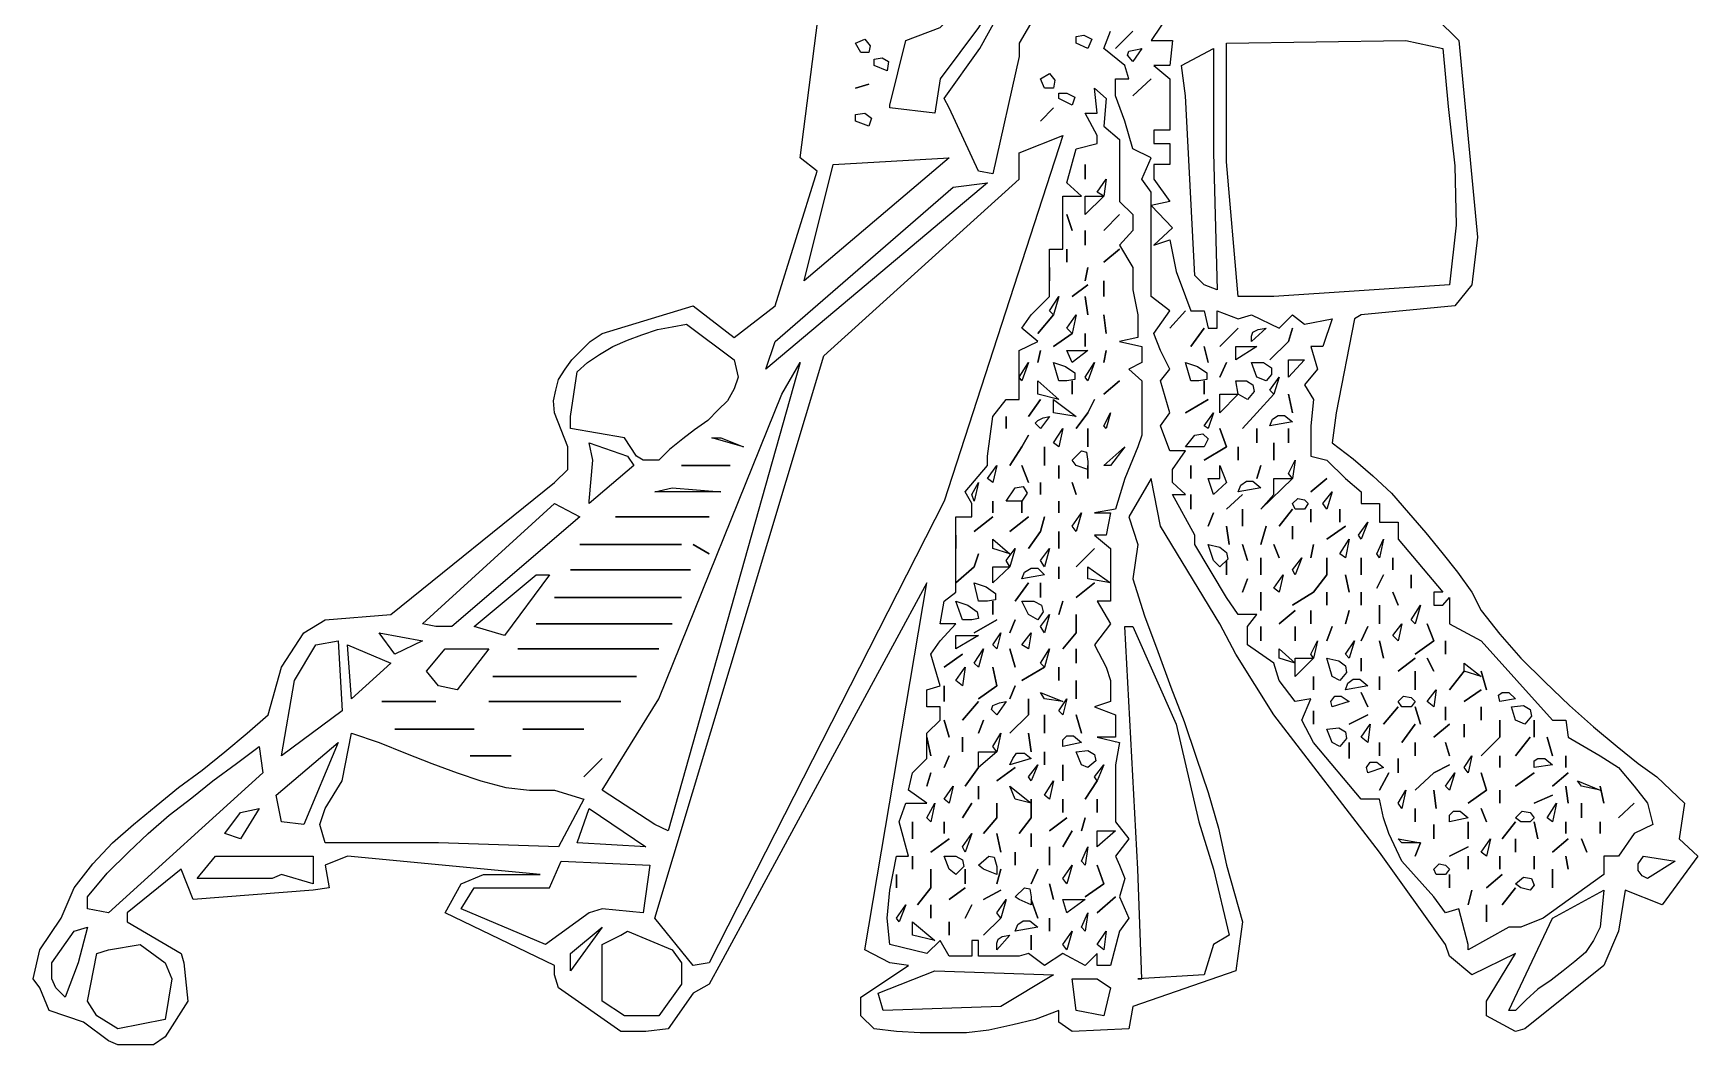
# Model space of a CAD drawing. Extents: x 264.8 to 266.31, y 18.6 to 20.29.
# Drawn here: x 264.801 to 266.314, y 18.595 to 19.515 of the extents above; entities that cross this region are included whole.
import ezdxf

# ---------------------------------------------------------------- set-up
doc = ezdxf.new("R2010")
doc.units = 0
doc.header["$LTSCALE"] = 25
doc.header["$MEASUREMENT"] = 0
doc.layers.get('0').update_dxf_attribs({"linetype": 'CONTINUOUS'})

msp = doc.modelspace()

# ---------------------------------------------------------------- linework, layer by layer
at = {"color": 0, "linetype": 'BYBLOCK'}
for points in [[(265.6598, 19.3896), (265.6334, 19.4472), (265.6286, 19.4556), (265.661, 19.5012), (265.6862, 19.5468), (265.7042, 19.5924), (265.721, 19.6392), (265.7366, 19.6848), (265.7534, 19.7316), (265.7761, 19.7784), (265.8049, 19.8252), (265.8446, 19.8083), (265.8313, 19.77), (265.8158, 19.7316), (265.7989, 19.6932), (265.7798, 19.656), (265.7606, 19.6188), (265.739, 19.5804), (265.7186, 19.5432), (265.6969, 19.506), (265.6969, 19.494), (265.673, 19.3872), (265.6598, 19.3896)], [(265.5794, 19.4472), (265.5794, 19.4496), (265.5938, 19.5084), (265.625, 19.5204), (265.6394, 19.5348), (265.6538, 19.5516), (265.6658, 19.5684), (265.6778, 19.5864), (265.6885, 19.6044), (265.6969, 19.6224), (265.7029, 19.6404), (265.7078, 19.6572), (265.7066, 19.6344), (265.7018, 19.6116), (265.6958, 19.59), (265.6862, 19.5672), (265.6742, 19.5444), (265.6598, 19.5204), (265.643, 19.4976), (265.625, 19.4736), (265.6202, 19.4424), (265.5794, 19.4472)], [(264.869, 18.5989), (264.8463, 18.6157), (264.8151, 18.6265), (264.8067, 18.6469), (264.8007, 18.6553), (264.8067, 18.6817), (264.8259, 18.7105), (264.8379, 18.7381), (264.8547, 18.7597), (264.8727, 18.7789), (264.8919, 18.7957), (264.9123, 18.8125), (264.9327, 18.8293), (264.9543, 18.8449), (264.9747, 18.8617), (264.995, 18.8785), (265.0143, 18.8953), (265.0263, 18.9385), (265.0467, 18.9697), (265.0659, 18.9817), (265.1258, 18.9865), (265.2746, 19.1065), (265.2866, 19.1185), (265.2866, 19.1389), (265.2746, 19.17), (265.2735, 19.1809), (265.2758, 19.1904), (265.2782, 19.2001), (265.2842, 19.2097), (265.2902, 19.2181), (265.2986, 19.2265), (265.307, 19.2348), (265.3178, 19.2421), (265.4006, 19.2672), (265.4378, 19.2385), (265.475, 19.2672), (265.5134, 19.3896), (265.4978, 19.4016), (265.5254, 19.6176)], [(265.8338, 19.5336), (265.8169, 19.5084), (265.8362, 19.5084), (265.8338, 19.4856), (265.8193, 19.4856), (265.8338, 19.4736), (265.8338, 19.4556), (265.8338, 19.4472), (265.8338, 19.4268), (265.8193, 19.4268), (265.8193, 19.4148), (265.8338, 19.4148), (265.8338, 19.3956), (265.8193, 19.3956), (265.8193, 19.3825), (265.8338, 19.3621), (265.8169, 19.3585), (265.8362, 19.3381), (265.8193, 19.3224), (265.8338, 19.3272), (265.8397, 19.2984), (265.8482, 19.2756), (265.853, 19.2625), (265.865, 19.2625), (265.8686, 19.2469), (265.877, 19.2469), (265.877, 19.2625), (265.8961, 19.2552), (265.9081, 19.2589), (265.9333, 19.2469), (265.9453, 19.2589), (265.9562, 19.2505), (265.9814, 19.2552), (265.973, 19.2301), (265.9621, 19.2301), (265.9681, 19.2097), (265.9562, 19.1953), (265.9646, 19.182), (265.9621, 19.1581), (265.9621, 19.1305), (265.9766, 19.1269), (265.9934, 19.1101), (266.0078, 19.0981), (266.0078, 19.0873), (266.0245, 19.0873), (266.0245, 19.0705), (266.0413, 19.0705), (266.0413, 19.0549), (266.0821, 19.0069), (266.0737, 19.0069), (266.0737, 18.9949), (266.0821, 18.9949), (266.0881, 19.0021), (266.0881, 18.9781), (266.1169, 18.9625), (266.1817, 18.8905), (266.1937, 18.8905), (266.1961, 18.8749), (266.2249, 18.8581), (266.2417, 18.8473), (266.2561, 18.8305), (266.2681, 18.8149), (266.2729, 18.7957), (266.2561, 18.7873), (266.2417, 18.7669), (266.2285, 18.7669), (266.2285, 18.7501), (266.1733, 18.7105), (266.1529, 18.7021), (266.1421, 18.7021), (266.1049, 18.6817)], [(266.0761, 19.5288), (266.0965, 19.5084), (266.1134, 19.3297), (266.1085, 19.2864), (266.093, 19.2672), (266.0078, 19.2589), (266.0017, 19.2552), (265.985, 19.17), (265.9814, 19.1425), (266.0005, 19.1281), (266.0185, 19.1125), (266.0353, 19.0969), (266.0509, 19.0789), (266.0666, 19.0609), (266.081, 19.0429), (266.0953, 19.0249), (266.1085, 19.0069), (266.1169, 18.9901), (266.1338, 18.9685), (266.1529, 18.9469), (266.1746, 18.9253), (266.1973, 18.9037), (266.2189, 18.8845), (266.2405, 18.8665), (266.2597, 18.8509), (266.2765, 18.8389), (266.3017, 18.8149), (266.2969, 18.7825), (266.3137, 18.7669), (266.2813, 18.7225), (266.2477, 18.7357), (266.2417, 18.6985), (266.2285, 18.6673), (266.1565, 18.6097), (266.1481, 18.6073), (266.1217, 18.6217), (266.1217, 18.6349), (266.1481, 18.6781), (266.1085, 18.6589), (266.0881, 18.6757), (266.0845, 18.6865), (266.0245, 18.7705), (265.9285, 18.8953), (265.8938, 18.9505), (265.8794, 18.9781), (265.8253, 19.0669), (265.8169, 19.1101), (265.7965, 19.0753), (265.8049, 19.0501), (265.8002, 19.0189), (265.8109, 18.9853), (265.8229, 18.9529), (265.8349, 18.9205), (265.847, 18.8893), (265.8577, 18.8569), (265.8686, 18.8245), (265.8781, 18.7921), (265.8854, 18.7585), (265.8998, 18.7069), (265.8961, 18.6781), (265.8938, 18.6625), (265.8002, 18.6301), (265.7965, 18.6097), (265.745, 18.6073), (265.733, 18.6157), (265.733, 18.6265), (265.7114, 18.6181), (265.691, 18.6133), (265.6694, 18.6085), (265.649, 18.6061), (265.6274, 18.6061), (265.607, 18.6061), (265.5854, 18.6073), (265.565, 18.6097), (265.553, 18.6217), (265.553, 18.6385), (265.5962, 18.6673), (265.5794, 18.6697), (265.5566, 18.6817), (265.613, 19.0153), (265.4258, 18.6697), (265.415, 18.6505), (265.4006, 18.6421), (265.3778, 18.6097), (265.3574, 18.6073), (265.3347, 18.6073), (265.2782, 18.6469), (265.2746, 18.6589), (265.2746, 18.6673), (265.175, 18.7153), (265.1895, 18.7417), (265.2099, 18.7501), (265.2615, 18.7501), (265.0863, 18.7669), (265.0659, 18.7585), (265.0695, 18.7381), (265.0551, 18.7357), (264.9459, 18.7273), (264.9351, 18.7549), (264.8859, 18.7153), (264.8859, 18.7069), (264.9351, 18.6781), (264.9375, 18.6697), (264.9411, 18.6349), (264.9207, 18.6025), (264.9098, 18.5953), (264.8775, 18.5953), (264.869, 18.5989)], [(265.5482, 19.506), (265.5566, 19.5096), (265.5614, 19.5036), (265.5602, 19.4976), (265.553, 19.4976), (265.5482, 19.506)], [(265.7486, 19.506), (265.7486, 19.512), (265.7557, 19.5132), (265.763, 19.5096), (265.7594, 19.5012), (265.7486, 19.506)], [(266.1049, 18.6817), (266.1049, 18.6865), (266.0965, 18.7189), (266.0845, 18.7153), (266.0737, 18.7297), (266.0449, 18.7621), (266.0329, 18.7873), (266.0281, 18.8017), (266.0245, 18.8185), (266.0078, 18.8185), (265.9646, 18.8701), (265.9537, 18.8905), (265.9621, 18.9097), (265.9477, 18.9073), (265.9333, 18.9265), (265.9285, 18.9421), (265.9045, 18.9589), (265.9045, 18.9757), (265.9129, 18.9865), (265.8961, 18.9865), (265.8854, 19.0021), (265.8566, 19.0501), (265.8566, 19.0585), (265.8362, 19.0957), (265.8482, 19.0957), (265.8362, 19.1065), (265.8362, 19.1185), (265.8482, 19.1352), (265.8338, 19.1352), (265.8253, 19.1581), (265.8338, 19.17), (265.8253, 19.1989), (265.8338, 19.2097), (265.8253, 19.2265), (265.8193, 19.2421), (265.8338, 19.2625), (265.8169, 19.2756), (265.8169, 19.2864), (265.8169, 19.3153), (265.8169, 19.3381), (265.8169, 19.3501), (265.8169, 19.3705), (265.8085, 19.3825), (265.8169, 19.4016), (265.8002, 19.41), (265.793, 19.4352), (265.7845, 19.4581), (265.7845, 19.4736), (265.7965, 19.4736), (265.793, 19.4856), (265.7738, 19.5012), (265.7798, 19.5168)], [(265.7845, 19.5012), (265.8002, 19.5168), (265.7845, 19.5012)], [(265.8338, 19.5084), (265.8338, 19.5084), (265.8338, 19.5084), (265.8338, 19.5084), (265.8338, 19.5084)], [(265.9285, 19.2756), (265.8961, 19.2756), (265.8854, 19.398), (265.8854, 19.506), (266.0485, 19.5084), (266.0821, 19.5012), (266.087, 19.4484), (266.093, 19.3944), (266.0941, 19.3405), (266.0881, 19.2864), (265.9285, 19.2756)], [(265.565, 19.4856), (265.565, 19.4916), (265.5722, 19.4928), (265.5782, 19.4892), (265.577, 19.4808), (265.565, 19.4856)], [(265.8002, 19.4892), (265.7954, 19.4952), (265.7965, 19.4988), (265.8025, 19.5), (265.8085, 19.5012), (265.8002, 19.4892)], [(265.865, 19.2864), (265.8566, 19.2949), (265.8482, 19.4581), (265.8446, 19.4856), (265.8734, 19.5012), (265.8734, 19.4064), (265.877, 19.2816), (265.865, 19.2864)], [(265.7162, 19.4736), (265.7246, 19.4784), (265.7293, 19.4724), (265.7282, 19.4652), (265.7198, 19.4652), (265.7162, 19.4736)], [(265.8002, 19.4581), (265.8169, 19.4736), (265.8002, 19.4581)], [(265.5482, 19.4652), (265.5602, 19.4688), (265.5482, 19.4652)], [(265.7798, 18.6673), (265.7678, 18.6673), (265.7678, 18.6781), (265.757, 18.6673), (265.7366, 18.6781), (265.7198, 18.6673), (265.7054, 18.6781), (265.6969, 18.6757), (265.6598, 18.6757), (265.6598, 18.6901), (265.6538, 18.6901), (265.6538, 18.6757), (265.6334, 18.6757), (265.625, 18.6901), (265.613, 18.6781), (265.5794, 18.6865), (265.577, 18.7105), (265.5794, 18.7357), (265.5854, 18.7669), (265.5962, 18.7669), (265.5878, 18.7981), (265.5938, 18.8149), (265.613, 18.8149), (265.5962, 18.8269), (265.5998, 18.8425), (265.613, 18.8557), (265.613, 18.8785), (265.625, 18.8905), (265.625, 18.9025), (265.613, 18.9025), (265.613, 18.9181), (265.625, 18.9217), (265.6166, 18.9505), (265.625, 18.9625), (265.6394, 18.9781), (265.625, 18.9781), (265.6286, 18.9985), (265.6394, 19.0069), (265.6394, 19.0297), (265.6394, 19.0381), (265.6394, 19.0753), (265.6538, 19.0753), (265.6538, 19.0873), (265.6478, 19.0981), (265.6681, 19.1221), (265.6681, 19.1305), (265.673, 19.1665), (265.685, 19.182), (265.6969, 19.182), (265.6969, 19.1953), (265.6969, 19.2265), (265.7138, 19.2348), (265.6994, 19.2469), (265.7078, 19.2589), (265.7246, 19.2756), (265.7246, 19.2816), (265.7246, 19.3188), (265.7366, 19.3188), (265.7366, 19.3297), (265.7366, 19.3669), (265.7534, 19.3669), (265.7402, 19.3789), (265.7486, 19.41), (265.7678, 19.4148), (265.7678, 19.422), (265.757, 19.4424), (265.7678, 19.4424), (265.7654, 19.4652), (265.7761, 19.4556), (265.7738, 19.4304), (265.7881, 19.4184), (265.7881, 19.41), (265.7881, 19.3825), (265.7881, 19.3621), (265.8002, 19.3501), (265.8002, 19.3357), (265.7881, 19.3224), (265.8002, 19.302), (265.8002, 19.2816), (265.8049, 19.2589), (265.8049, 19.2385), (265.7881, 19.2348), (265.8085, 19.2301), (265.8085, 19.2157), (265.7965, 19.2097), (265.8085, 19.1989), (265.8085, 19.182), (265.8085, 19.1496), (265.8049, 19.1389), (265.793, 19.1101), (265.7845, 19.0824), (265.7654, 19.0789), (265.7798, 19.0789), (265.7761, 19.0585), (265.7654, 19.0585), (265.7798, 19.0465), (265.7798, 19.0357), (265.7798, 18.9985), (265.7678, 18.9985), (265.7798, 18.9781), (265.7654, 18.9589), (265.7761, 18.9385), (265.7798, 18.9265), (265.7798, 18.9073), (265.7654, 18.9025), (265.7845, 18.8953), (265.7845, 18.8749), (265.7678, 18.8749), (265.7881, 18.8701), (265.7845, 18.8497), (265.7845, 18.8221), (265.7845, 18.7981), (265.7965, 18.7825), (265.7845, 18.7669), (265.7881, 18.7585), (265.793, 18.7465), (265.7881, 18.7297), (265.7965, 18.7105), (265.7881, 18.6985), (265.7798, 18.6673)], [(265.733, 19.4556), (265.733, 19.4604), (265.7402, 19.4604), (265.7474, 19.4568), (265.745, 19.4496), (265.733, 19.4556)], [(265.7162, 19.4352), (265.7282, 19.4472), (265.7162, 19.4352)], [(265.5482, 19.4352), (265.5482, 19.4412), (265.5566, 19.4424), (265.5626, 19.4377), (265.5602, 19.4304), (265.5482, 19.4352)], [(265.4006, 18.6673), (265.3658, 18.7105), (265.5194, 19.2217), (265.6969, 19.3825), (265.6969, 19.4064), (265.7366, 19.422), (265.6286, 19.0897), (265.415, 18.6697), (265.4006, 18.6673)], [(265.5014, 19.29), (265.5278, 19.3956), (265.6334, 19.4016), (265.5014, 19.29)], [(265.757, 19.3825), (265.757, 19.3956), (265.757, 19.3825)], [(265.7738, 19.3669), (265.7678, 19.3705), (265.7761, 19.3825), (265.7738, 19.3669)], [(265.4666, 19.2097), (265.475, 19.2348), (265.637, 19.3752), (265.6681, 19.3789), (265.4666, 19.2097)], [(265.757, 19.3501), (265.757, 19.3669), (265.7738, 19.3669), (265.757, 19.3501)], [(265.745, 19.3357), (265.7402, 19.3501), (265.745, 19.3357)], [(265.7738, 19.3357), (265.7881, 19.3501), (265.7738, 19.3357)], [(265.757, 19.3224), (265.757, 19.3357), (265.757, 19.3224)], [(265.7402, 19.3068), (265.7402, 19.3188), (265.7402, 19.3068)], [(265.7738, 19.3068), (265.7881, 19.3188), (265.7738, 19.3068)], [(265.7246, 19.29), (265.7246, 19.302), (265.7246, 19.29)], [(265.757, 19.29), (265.7594, 19.302), (265.757, 19.29)], [(265.745, 19.2756), (265.7594, 19.2864), (265.745, 19.2756)], [(265.7738, 19.2756), (265.7738, 19.29), (265.7738, 19.2756)], [(265.7282, 19.2589), (265.7246, 19.2625), (265.733, 19.2756), (265.7282, 19.2589)], [(265.7594, 19.2589), (265.757, 19.2756), (265.7594, 19.2589)], [(265.8338, 19.2469), (265.8482, 19.2625), (265.8338, 19.2469)], [(265.355, 19.1269), (265.349, 19.1305), (265.3382, 19.1472), (265.289, 19.1556), (265.289, 19.1665), (265.295, 19.2073), (265.3046, 19.2157), (265.3154, 19.2228), (265.3274, 19.2301), (265.3407, 19.2361), (265.3538, 19.2408), (265.3682, 19.2456), (265.3815, 19.2481), (265.3946, 19.2505), (265.4378, 19.2181), (265.4414, 19.2024), (265.4378, 19.1917), (265.4318, 19.1809), (265.4234, 19.1725), (265.4139, 19.1629), (265.4018, 19.1545), (265.391, 19.1461), (265.379, 19.1365), (265.3694, 19.1269), (265.355, 19.1269)], [(265.7138, 19.2421), (265.7282, 19.2589), (265.7138, 19.2421)], [(265.745, 19.2421), (265.7402, 19.2469), (265.7486, 19.2589), (265.745, 19.2421)], [(265.7761, 19.2421), (265.7738, 19.2589), (265.7761, 19.2421)], [(265.853, 19.2301), (265.865, 19.2469), (265.853, 19.2301)], [(265.8794, 19.2301), (265.8961, 19.2469), (265.8794, 19.2301)], [(265.9081, 19.2348), (265.9081, 19.2397), (265.9094, 19.2432), (265.9142, 19.2456), (265.9213, 19.2469), (265.9081, 19.2348)], [(265.9417, 19.2348), (265.9453, 19.2469), (265.9417, 19.2348)], [(265.7282, 19.2301), (265.745, 19.2421), (265.7282, 19.2301)], [(265.757, 19.2301), (265.757, 19.2421), (265.757, 19.2301)], [(265.9249, 19.2181), (265.9417, 19.2348), (265.9249, 19.2181)], [(265.7138, 19.2157), (265.7162, 19.2265), (265.7138, 19.2157)], [(265.745, 19.2157), (265.7402, 19.2265), (265.7594, 19.2265), (265.745, 19.2157)], [(265.7738, 19.2157), (265.7761, 19.2265), (265.7738, 19.2157)], [(265.8686, 19.2157), (265.865, 19.2301), (265.8686, 19.2157)], [(265.8938, 19.2181), (265.8938, 19.2301), (265.9129, 19.2301), (265.8938, 19.2181)], [(265.9417, 19.2024), (265.9417, 19.2181), (265.9562, 19.2181), (265.9417, 19.2024)], [(265.3658, 18.7957), (265.3178, 18.8269), (265.3694, 18.9097), (265.481, 19.1869), (265.4978, 19.2157), (265.3778, 18.7897), (265.3658, 18.7957)], [(265.6994, 19.1989), (265.6969, 19.2024), (265.7054, 19.2157), (265.6994, 19.1989)], [(265.733, 19.1989), (265.7282, 19.2157), (265.739, 19.2121), (265.7474, 19.2061), (265.7474, 19.2001), (265.7402, 19.1989), (265.733, 19.1989)], [(265.7594, 19.1989), (265.757, 19.2024), (265.7654, 19.2157), (265.7594, 19.1989)], [(265.853, 19.1989), (265.8482, 19.2157), (265.859, 19.2121), (265.8674, 19.2061), (265.8674, 19.2001), (265.8601, 19.1989), (265.853, 19.1989)], [(265.8794, 19.2024), (265.8854, 19.2157), (265.8794, 19.2024)], [(265.9129, 19.2024), (265.9081, 19.2157), (265.9189, 19.2157), (265.9262, 19.2108), (265.9262, 19.2048), (265.9213, 19.1989), (265.9129, 19.2024)], [(265.9285, 19.1869), (265.9249, 19.1904), (265.9333, 19.2024), (265.9285, 19.1869)], [(265.7138, 19.1869), (265.7138, 19.1989), (265.733, 19.182), (265.7138, 19.1869)], [(265.745, 19.1869), (265.745, 19.1989), (265.745, 19.1869)], [(265.7738, 19.1869), (265.7881, 19.1989), (265.7738, 19.1869)], [(265.865, 19.1869), (265.865, 19.1989), (265.865, 19.1869)], [(265.8794, 19.17), (265.8794, 19.1869), (265.8961, 19.1869), (265.8794, 19.17)], [(265.8961, 19.1869), (265.8938, 19.1989), (265.9034, 19.1989), (265.9094, 19.1953), (265.9105, 19.1893), (265.9045, 19.182), (265.8961, 19.1869)], [(265.9129, 19.17), (265.9285, 19.1869), (265.9129, 19.17)], [(265.9453, 19.17), (265.9417, 19.1869), (265.9453, 19.17)], [(265.7054, 19.1665), (265.7162, 19.182), (265.7054, 19.1665)], [(265.7282, 19.17), (265.7282, 19.182), (265.7486, 19.1665), (265.7282, 19.17)], [(265.7594, 19.17), (265.7654, 19.182), (265.7594, 19.17)], [(265.8482, 19.17), (265.8686, 19.182), (265.8482, 19.17)], [(265.685, 19.1556), (265.685, 19.1665), (265.685, 19.1556)], [(265.7162, 19.1556), (265.7114, 19.1605), (265.7138, 19.1629), (265.7186, 19.1653), (265.7246, 19.1665), (265.7162, 19.1556)], [(265.733, 19.1389), (265.7282, 19.1425), (265.7366, 19.1556), (265.733, 19.1389)], [(265.7486, 19.1556), (265.7594, 19.17), (265.7486, 19.1556)], [(265.7594, 19.1389), (265.7594, 19.1556), (265.7594, 19.1389)], [(265.7761, 19.1556), (265.7738, 19.1581), (265.7798, 19.17), (265.7761, 19.1556)], [(265.8686, 19.1556), (265.865, 19.1581), (265.8734, 19.17), (265.8686, 19.1556)], [(265.8854, 19.1389), (265.8794, 19.1556), (265.8854, 19.1389)], [(265.8998, 19.1556), (265.9129, 19.17), (265.8998, 19.1556)], [(265.9129, 19.1425), (265.9129, 19.1556), (265.9129, 19.1425)], [(265.9249, 19.1581), (265.9273, 19.164), (265.9322, 19.1676), (265.9382, 19.1676), (265.9453, 19.1616), (265.9249, 19.1581)], [(265.9417, 19.1425), (265.9417, 19.1556), (265.9417, 19.1425)], [(265.3059, 19.0873), (265.3059, 19.0897), (265.3094, 19.1269), (265.3059, 19.1425), (265.3407, 19.1305), (265.3467, 19.1221), (265.3059, 19.0873)], [(265.4174, 19.1472), (265.4258, 19.1472), (265.4462, 19.1389), (265.4174, 19.1472)], [(265.6994, 19.1389), (265.7054, 19.1496), (265.6994, 19.1389)], [(265.8566, 19.1389), (265.8482, 19.1389), (265.8566, 19.1496), (265.8637, 19.1509), (265.8686, 19.1461), (265.865, 19.1389), (265.8566, 19.1389)], [(265.9285, 19.1269), (265.9285, 19.1425), (265.9285, 19.1269)], [(265.6885, 19.1221), (265.6994, 19.1389), (265.6885, 19.1221)], [(265.7198, 19.1221), (265.7198, 19.1389), (265.7198, 19.1221)], [(265.7486, 19.1221), (265.745, 19.1269), (265.7534, 19.1352), (265.7581, 19.1341), (265.7594, 19.1257), (265.7594, 19.1185), (265.7486, 19.1221)], [(265.7798, 19.1221), (265.7738, 19.1221), (265.793, 19.1389), (265.7798, 19.1221)], [(265.865, 19.1269), (265.8854, 19.1389), (265.865, 19.1269)], [(265.8961, 19.1269), (265.8961, 19.1389), (265.8961, 19.1269)], [(265.9453, 19.1101), (265.9417, 19.1148), (265.9477, 19.1269), (265.9453, 19.1101)], [(265.3898, 19.1221), (265.4343, 19.1221), (265.3898, 19.1221)], [(265.673, 19.1065), (265.6681, 19.1101), (265.6765, 19.1221), (265.673, 19.1065)], [(265.7054, 19.1065), (265.6994, 19.1221), (265.7054, 19.1065)], [(265.733, 19.1101), (265.733, 19.1221), (265.733, 19.1101)], [(265.7594, 19.1101), (265.7594, 19.1221), (265.7594, 19.1101)], [(265.853, 19.1101), (265.853, 19.1221), (265.853, 19.1101)], [(265.8734, 19.0957), (265.8686, 19.1101), (265.8794, 19.1101), (265.8794, 19.1221), (265.8854, 19.1065), (265.8734, 19.0957)], [(265.9129, 19.1101), (265.9165, 19.1221), (265.9129, 19.1101)], [(265.9165, 19.0824), (265.9285, 19.0957), (265.9285, 19.1101), (265.9453, 19.1101), (265.9165, 19.0824)], [(265.9621, 19.0981), (265.9766, 19.1101), (265.9621, 19.0981)], [(265.3658, 19.0981), (265.3815, 19.1017), (265.4258, 19.0981), (265.3658, 19.0981)], [(265.6561, 19.0897), (265.6538, 19.0957), (265.6598, 19.1065), (265.6561, 19.0897)], [(265.6934, 19.0897), (265.685, 19.0897), (265.6934, 19.1017), (265.7006, 19.1028), (265.7042, 19.0969), (265.6994, 19.0897), (265.6934, 19.0897)], [(265.7162, 19.0957), (265.7162, 19.1065), (265.7162, 19.0957)], [(265.7486, 19.0957), (265.745, 19.1065), (265.7486, 19.0957)], [(265.853, 19.0824), (265.853, 19.0957), (265.853, 19.0824)], [(265.8854, 19.0824), (265.8998, 19.0957), (265.8854, 19.0824)], [(265.8961, 19.0981), (265.8985, 19.1041), (265.9034, 19.1077), (265.9094, 19.1077), (265.9165, 19.1017), (265.8961, 19.0981)], [(265.9766, 19.0824), (265.973, 19.0873), (265.9814, 19.0981), (265.9766, 19.0824)], [(265.1666, 18.9757), (265.1546, 18.9781), (265.2746, 19.0873), (265.2974, 19.0753), (265.181, 18.9757), (265.1666, 18.9757)], [(265.673, 19.0789), (265.673, 19.0897), (265.673, 19.0789)], [(265.6994, 19.0789), (265.6994, 19.0897), (265.6994, 19.0789)], [(265.733, 19.0789), (265.733, 19.0897), (265.733, 19.0789)], [(265.8998, 19.0669), (265.8998, 19.0824), (265.8998, 19.0669)], [(265.9333, 19.0669), (265.9453, 19.0824), (265.9333, 19.0669)], [(265.9477, 19.0824), (265.9453, 19.0873), (265.9502, 19.0921), (265.9562, 19.0909), (265.9597, 19.0873), (265.9562, 19.0824), (265.9477, 19.0824)], [(265.9621, 19.0705), (265.9621, 19.0824), (265.9621, 19.0705)], [(265.9885, 19.0705), (265.9885, 19.0824), (265.9885, 19.0705)], [(265.3298, 19.0753), (265.415, 19.0753), (265.3298, 19.0753)], [(265.6561, 19.062), (265.673, 19.0753), (265.6561, 19.062)], [(265.6885, 19.062), (265.7054, 19.0753), (265.6885, 19.062)], [(265.7162, 19.062), (265.7198, 19.0753), (265.7162, 19.062)], [(265.7486, 19.062), (265.745, 19.0669), (265.7534, 19.0789), (265.7486, 19.062)], [(265.8686, 19.0669), (265.8734, 19.0789), (265.8686, 19.0669)], [(265.8878, 19.0501), (265.8854, 19.0669), (265.8878, 19.0501)], [(265.9165, 19.0501), (265.9213, 19.0669), (265.9165, 19.0501)], [(265.9453, 19.0549), (265.9453, 19.0669), (265.9453, 19.0549)], [(265.9766, 19.0549), (265.9934, 19.0669), (265.9766, 19.0549)], [(266.0078, 19.0549), (266.0054, 19.0585), (266.0138, 19.0705), (266.0078, 19.0549)], [(265.2974, 19.0501), (265.3898, 19.0501), (265.2974, 19.0501)], [(265.4006, 19.0501), (265.415, 19.0416), (265.4006, 19.0501)], [(265.6394, 19.0465), (265.6394, 19.0585), (265.6394, 19.0465)], [(265.673, 19.0465), (265.673, 19.0549), (265.6885, 19.0416), (265.673, 19.0465)], [(265.7054, 19.0465), (265.7162, 19.062), (265.7054, 19.0465)], [(265.733, 19.0465), (265.733, 19.062), (265.733, 19.0465)], [(265.8734, 19.0357), (265.8686, 19.0501), (265.8794, 19.0476), (265.8854, 19.0429), (265.8865, 19.0369), (265.8794, 19.0297), (265.8734, 19.0357)], [(265.9045, 19.0357), (265.8998, 19.0501), (265.9045, 19.0357)], [(265.9333, 19.0381), (265.9285, 19.0501), (265.9333, 19.0381)], [(265.9621, 19.0381), (265.9646, 19.0501), (265.9621, 19.0381)], [(265.9934, 19.0381), (265.9885, 19.0416), (265.997, 19.0549), (265.9934, 19.0381)], [(266.0245, 19.0381), (266.0221, 19.0416), (266.0281, 19.0549), (266.0245, 19.0381)], [(265.6561, 19.0297), (265.6598, 19.0416), (265.6561, 19.0297)], [(265.6885, 19.0297), (265.685, 19.0357), (265.6934, 19.0465), (265.6885, 19.0297)], [(265.7198, 19.0297), (265.7162, 19.0357), (265.7246, 19.0465), (265.7198, 19.0297)], [(265.7486, 19.0297), (265.7654, 19.0465), (265.7486, 19.0297)], [(265.8854, 19.0225), (265.8854, 19.0357), (265.8854, 19.0225)], [(265.9165, 19.0225), (265.9165, 19.0381), (265.9165, 19.0225)], [(265.9477, 19.0225), (265.9453, 19.0272), (265.9537, 19.0381), (265.9477, 19.0225)], [(265.9766, 19.0225), (265.9766, 19.0381), (265.9766, 19.0225)], [(266.0078, 19.0225), (266.0078, 19.0381), (266.0078, 19.0225)], [(266.0365, 19.0272), (266.0365, 19.0381), (266.0365, 19.0272)], [(265.2014, 18.9757), (265.2578, 19.0225), (265.2698, 19.0225), (265.229, 18.9673), (265.2014, 18.9757)], [(265.289, 19.0272), (265.3982, 19.0272), (265.289, 19.0272)], [(265.6394, 19.0153), (265.6561, 19.0297), (265.6394, 19.0153)], [(265.673, 19.0153), (265.673, 19.0297), (265.6885, 19.0297), (265.673, 19.0153)], [(265.6994, 19.0189), (265.7018, 19.0249), (265.7078, 19.0285), (265.7138, 19.0285), (265.7198, 19.0225), (265.6994, 19.0189)], [(265.733, 19.0189), (265.733, 19.0297), (265.733, 19.0189)], [(265.7594, 19.0189), (265.7594, 19.0297), (265.7798, 19.0153), (265.7594, 19.0189)], [(265.9333, 19.0069), (265.9285, 19.0105), (265.9369, 19.0225), (265.9333, 19.0069)], [(265.9646, 19.0069), (265.9766, 19.0225), (265.9646, 19.0069)], [(265.997, 19.0069), (265.9934, 19.0225), (265.997, 19.0069)], [(266.0221, 19.0105), (266.0281, 19.0225), (266.0221, 19.0105)], [(266.0533, 19.0105), (266.0533, 19.0225), (266.0533, 19.0105)], [(265.6598, 18.9985), (265.6561, 19.0153), (265.667, 19.0117), (265.6754, 19.0057), (265.6754, 18.9997), (265.6681, 18.9985), (265.6598, 18.9985)], [(265.6934, 18.9985), (265.7054, 19.0153), (265.6934, 18.9985)], [(265.7162, 19.0021), (265.7162, 19.0153), (265.7162, 19.0021)], [(265.7486, 19.0021), (265.7654, 19.0153), (265.7486, 19.0021)], [(265.8998, 19.0069), (265.9045, 19.0189), (265.8998, 19.0069)], [(265.9165, 18.9901), (265.9165, 19.0069), (265.9165, 18.9901)], [(265.9453, 18.9949), (265.9646, 19.0069), (265.9453, 18.9949)], [(265.9766, 18.9949), (265.9766, 19.0069), (265.9766, 18.9949)], [(266.0078, 18.9949), (266.0078, 19.0069), (266.0078, 18.9949)], [(266.0413, 18.9949), (266.0365, 19.0069), (266.0413, 18.9949)], [(265.2746, 19.0021), (265.3898, 19.0021), (265.2746, 19.0021)], [(265.6454, 18.9817), (265.6394, 18.9985), (265.6502, 18.9949), (265.6586, 18.9889), (265.6598, 18.9829), (265.6538, 18.9817), (265.6454, 18.9817)], [(265.673, 18.9865), (265.673, 18.9985), (265.673, 18.9865)], [(265.7054, 18.9865), (265.6994, 18.9985), (265.7102, 18.9985), (265.7173, 18.9949), (265.7186, 18.9889), (265.7138, 18.9817), (265.7054, 18.9865)], [(265.733, 18.9865), (265.7366, 18.9985), (265.733, 18.9865)], [(265.9333, 18.9781), (265.9477, 18.9901), (265.9333, 18.9781)], [(265.9621, 18.9781), (265.9621, 18.9901), (265.9621, 18.9781)], [(265.9934, 18.9781), (265.997, 18.9901), (265.9934, 18.9781)], [(266.0245, 18.9781), (266.0245, 18.9949), (266.0245, 18.9781)], [(266.0569, 18.9781), (266.0533, 18.9817), (266.0617, 18.9949), (266.0569, 18.9781)], [(265.2578, 18.9781), (265.3815, 18.9781), (265.2578, 18.9781)], [(265.6561, 18.9697), (265.6765, 18.9817), (265.6561, 18.9697)], [(265.6885, 18.9697), (265.6934, 18.9817), (265.6885, 18.9697)], [(265.7198, 18.9697), (265.7162, 18.9757), (265.7246, 18.9865), (265.7198, 18.9697)], [(265.7486, 18.9697), (265.7486, 18.9865), (265.7486, 18.9697)], [(265.8049, 18.6553), (265.8085, 18.6553), (265.8049, 18.7549), (265.793, 18.9757), (265.8002, 18.9757), (265.8397, 18.8869), (265.8601, 18.7981), (265.8734, 18.7549), (265.8878, 18.6949), (265.8734, 18.6865), (265.865, 18.6589), (265.8049, 18.6553)], [(265.9165, 18.9625), (265.9165, 18.9757), (265.9165, 18.9625)], [(265.9477, 18.9625), (265.9477, 18.9757), (265.9477, 18.9625)], [(265.9766, 18.9625), (265.9814, 18.9757), (265.9766, 18.9625)], [(266.0078, 18.9625), (266.0138, 18.9757), (266.0078, 18.9625)], [(266.0413, 18.9625), (266.0365, 18.9673), (266.0449, 18.9781), (266.0413, 18.9625)], [(266.0737, 18.9625), (266.0677, 18.9781), (266.0737, 18.9625)], [(265.0263, 18.8581), (265.0382, 18.9265), (265.0575, 18.9589), (265.0779, 18.9625), (265.0815, 18.8989), (265.0263, 18.8581)], [(265.0899, 18.9097), (265.0863, 18.9589), (265.1258, 18.9421), (265.0899, 18.9097)], [(265.1294, 18.9505), (265.115, 18.9697), (265.1546, 18.9625), (265.1294, 18.9505)], [(265.6394, 18.9553), (265.6394, 18.9673), (265.6598, 18.9673), (265.6394, 18.9553)], [(265.6765, 18.9553), (265.673, 18.9589), (265.6802, 18.9697), (265.6765, 18.9553)], [(265.7054, 18.9553), (265.6994, 18.9589), (265.7078, 18.9697), (265.7054, 18.9553)], [(265.7366, 18.9553), (265.7486, 18.9697), (265.7366, 18.9553)], [(265.9646, 18.9469), (265.9621, 18.9505), (265.9681, 18.9625), (265.9646, 18.9469)], [(265.997, 18.9469), (265.9934, 18.9505), (266.0017, 18.9625), (265.997, 18.9469)], [(266.0281, 18.9469), (266.0245, 18.9625), (266.0281, 18.9469)], [(266.0569, 18.9505), (266.0737, 18.9625), (266.0569, 18.9505)], [(266.0845, 18.9505), (266.0845, 18.9625), (266.0845, 18.9505)], [(265.1691, 18.9217), (265.1582, 18.9349), (265.175, 18.9553), (265.2147, 18.9553), (265.1859, 18.9181), (265.1691, 18.9217)], [(265.2411, 18.9553), (265.3694, 18.9553), (265.2411, 18.9553)], [(265.6286, 18.9385), (265.6454, 18.9505), (265.6286, 18.9385)], [(265.6598, 18.9385), (265.6561, 18.9421), (265.6646, 18.9553), (265.6598, 18.9385)], [(265.6934, 18.9385), (265.6885, 18.9553), (265.6934, 18.9385)], [(265.7198, 18.9385), (265.7162, 18.9421), (265.7246, 18.9553), (265.7198, 18.9385)], [(265.7486, 18.9421), (265.7486, 18.9553), (265.7486, 18.9421)], [(265.9333, 18.9469), (265.9333, 18.9553), (265.9477, 18.9421), (265.9333, 18.9469)], [(265.9477, 18.9301), (265.9477, 18.9469), (265.9646, 18.9469), (265.9477, 18.9301)], [(265.9814, 18.9301), (265.9766, 18.9469), (265.9874, 18.9445), (265.9934, 18.9397), (265.9945, 18.9337), (265.9885, 18.9265), (265.9814, 18.9301)], [(266.0078, 18.9349), (266.0078, 18.9469), (266.0078, 18.9349)], [(266.0413, 18.9349), (266.0569, 18.9469), (266.0413, 18.9349)], [(266.0737, 18.9349), (266.0677, 18.9469), (266.0737, 18.9349)], [(265.2183, 18.9301), (265.349, 18.9301), (265.2183, 18.9301)], [(265.6454, 18.9217), (265.6394, 18.9265), (265.6478, 18.9385), (265.6454, 18.9217)], [(265.6765, 18.9217), (265.673, 18.9385), (265.6765, 18.9217)], [(265.6994, 18.9265), (265.7198, 18.9385), (265.6994, 18.9265)], [(265.733, 18.9265), (265.733, 18.9385), (265.733, 18.9265)], [(265.9646, 18.9181), (265.9646, 18.9301), (265.9646, 18.9181)], [(266.0245, 18.9181), (266.0245, 18.9301), (266.0245, 18.9181)], [(266.0569, 18.9181), (266.0569, 18.9349), (266.0569, 18.9181)], [(266.0881, 18.9181), (266.1014, 18.9349), (266.0881, 18.9181)], [(266.1014, 18.9349), (266.1014, 18.9421), (266.1169, 18.9301), (266.1014, 18.9349)], [(266.1217, 18.9181), (266.1169, 18.9349), (266.1217, 18.9181)], [(265.6286, 18.9073), (265.6286, 18.9217), (265.6286, 18.9073)], [(265.6598, 18.9097), (265.6765, 18.9217), (265.6598, 18.9097)], [(265.6885, 18.9097), (265.6934, 18.9217), (265.6885, 18.9097)], [(265.7198, 18.9097), (265.7162, 18.9157), (265.7366, 18.9073), (265.7198, 18.9097)], [(265.7486, 18.9097), (265.7486, 18.9265), (265.7486, 18.9097)], [(265.9934, 18.9181), (265.9957, 18.9241), (266.0005, 18.9277), (266.0065, 18.9277), (266.0138, 18.9217), (265.9934, 18.9181)], [(266.0138, 18.9025), (266.0078, 18.9157), (266.0138, 18.9025)], [(266.0737, 18.9025), (266.0677, 18.9073), (266.0761, 18.9181), (266.0737, 18.9025)], [(266.1014, 18.9073), (266.1169, 18.9181), (266.1014, 18.9073)], [(266.1338, 18.9073), (266.1325, 18.9133), (266.1361, 18.9157), (266.1421, 18.9157), (266.1481, 18.9097), (266.1338, 18.9073)], [(265.1174, 18.9073), (265.1666, 18.9073), (265.1174, 18.9073)], [(265.2147, 18.9073), (265.3347, 18.9073), (265.2147, 18.9073)], [(265.6454, 18.8905), (265.6598, 18.9073), (265.6454, 18.8905)], [(265.6765, 18.8953), (265.6718, 18.9001), (265.673, 18.9037), (265.679, 18.9061), (265.685, 18.9073), (265.6765, 18.8953)], [(265.7054, 18.8953), (265.7054, 18.9097), (265.7054, 18.8953)], [(265.7366, 18.8953), (265.733, 18.8989), (265.7402, 18.9097), (265.7366, 18.8953)], [(265.9646, 18.8869), (265.9646, 18.8989), (265.9646, 18.8869)], [(265.9814, 18.9025), (265.9801, 18.9073), (265.9837, 18.9121), (265.9897, 18.9121), (265.997, 18.9073), (265.9814, 18.9025)], [(266.0281, 18.8869), (266.0413, 18.9025), (266.0281, 18.8869)], [(266.0449, 18.9025), (266.0413, 18.9073), (266.0462, 18.9121), (266.0533, 18.9109), (266.0569, 18.9073), (266.0533, 18.9025), (266.0449, 18.9025)], [(266.0617, 18.8869), (266.0569, 18.9025), (266.0617, 18.8869)], [(266.0845, 18.8905), (266.0845, 18.9025), (266.0845, 18.8905)], [(266.1169, 18.8905), (266.1169, 18.9025), (266.1169, 18.8905)], [(266.1481, 18.8905), (266.1445, 18.9025), (266.1553, 18.9037), (266.1613, 18.9001), (266.1625, 18.8941), (266.1565, 18.8869), (266.1481, 18.8905)], [(265.6334, 18.8749), (265.6286, 18.8905), (265.6334, 18.8749)], [(265.6598, 18.8785), (265.6646, 18.8905), (265.6598, 18.8785)], [(265.6885, 18.8785), (265.7054, 18.8953), (265.6885, 18.8785)], [(265.7198, 18.8785), (265.7198, 18.8953), (265.7198, 18.8785)], [(265.7534, 18.8785), (265.7486, 18.8953), (265.7534, 18.8785)], [(265.9814, 18.8701), (265.9766, 18.8821), (265.9874, 18.8833), (265.9934, 18.8797), (265.9945, 18.8737), (265.9885, 18.8665), (265.9814, 18.8701)], [(265.997, 18.8869), (266.0138, 18.8953), (265.997, 18.8869)], [(266.0138, 18.8701), (266.0078, 18.8749), (266.0161, 18.8869), (266.0138, 18.8701)], [(266.0449, 18.8701), (266.0569, 18.8869), (266.0449, 18.8701)], [(266.0737, 18.8749), (266.0881, 18.8869), (266.0737, 18.8749)], [(266.1014, 18.8749), (266.1014, 18.8869), (266.1014, 18.8749)], [(266.1338, 18.8749), (266.1338, 18.8905), (266.1338, 18.8749)], [(266.1649, 18.8749), (266.1649, 18.8905), (266.1649, 18.8749)], [(265.0263, 18.7981), (265.0215, 18.8221), (265.0779, 18.8701), (265.0467, 18.7957), (265.0263, 18.7981)], [(265.1606, 18.7789), (265.0659, 18.7789), (265.0611, 18.7957), (265.0659, 18.8101), (265.0815, 18.8353), (265.0899, 18.8785), (265.115, 18.8701), (265.1391, 18.8605), (265.1631, 18.8509), (265.1859, 18.8425), (265.2074, 18.8353), (265.2303, 18.8293), (265.2518, 18.8269), (265.2746, 18.8269), (265.301, 18.8185), (265.2782, 18.7753), (265.1691, 18.7789), (265.1606, 18.7789)], [(265.1294, 18.8821), (265.2014, 18.8821), (265.1294, 18.8821)], [(265.2458, 18.8821), (265.301, 18.8821), (265.2458, 18.8821)], [(265.6166, 18.8581), (265.613, 18.8749), (265.6166, 18.8581)], [(265.6454, 18.8617), (265.6454, 18.8749), (265.6454, 18.8617)], [(265.6765, 18.8617), (265.673, 18.8665), (265.6802, 18.8785), (265.6765, 18.8617)], [(265.7078, 18.8617), (265.7054, 18.8785), (265.7078, 18.8617)], [(265.7366, 18.8665), (265.7366, 18.8725), (265.7402, 18.8761), (265.7462, 18.8761), (265.7534, 18.8701), (265.7366, 18.8665)], [(265.7845, 18.8701), (265.7845, 18.8701), (265.7845, 18.8701), (265.7845, 18.8701), (265.7845, 18.8701)], [(265.997, 18.8557), (265.997, 18.8701), (265.997, 18.8557)], [(266.0245, 18.8581), (266.0245, 18.8701), (266.0245, 18.8581)], [(266.0569, 18.8581), (266.0569, 18.8701), (266.0569, 18.8581)], [(266.0881, 18.8581), (266.0845, 18.8701), (266.0881, 18.8581)], [(266.1169, 18.8581), (266.1338, 18.8749), (266.1169, 18.8581)], [(266.1481, 18.8581), (266.1613, 18.8749), (266.1481, 18.8581)], [(266.1817, 18.8581), (266.1769, 18.8749), (266.1817, 18.8581)], [(264.8499, 18.7189), (264.8499, 18.7297), (264.8679, 18.7513), (264.8871, 18.7705), (264.9051, 18.7873), (264.9243, 18.8041), (264.9447, 18.8197), (264.9639, 18.8353), (264.9855, 18.8509), (265.0059, 18.8665), (265.0094, 18.8425), (264.869, 18.7153), (264.8499, 18.7189)], [(265.1979, 18.8581), (265.235, 18.8581), (265.1979, 18.8581)], [(265.301, 18.8389), (265.3178, 18.8557), (265.301, 18.8389)], [(265.6286, 18.8473), (265.6334, 18.8581), (265.6286, 18.8473)], [(265.6598, 18.8473), (265.6598, 18.8617), (265.6765, 18.8617), (265.6598, 18.8473)], [(265.6885, 18.8497), (265.691, 18.8557), (265.6946, 18.8605), (265.7018, 18.8605), (265.7078, 18.8557), (265.6885, 18.8497)], [(265.7198, 18.8497), (265.7198, 18.8617), (265.7198, 18.8497)], [(265.7534, 18.8497), (265.7486, 18.8617), (265.7594, 18.8629), (265.7654, 18.8593), (265.7666, 18.8533), (265.7594, 18.8473), (265.7534, 18.8497)], [(266.0413, 18.8425), (266.0413, 18.8557), (266.0413, 18.8425)], [(266.1049, 18.8425), (266.1014, 18.8473), (266.1085, 18.8581), (266.1049, 18.8425)], [(266.1338, 18.8473), (266.1338, 18.8581), (266.1338, 18.8473)], [(266.1649, 18.8473), (266.1649, 18.8533), (266.1685, 18.8557), (266.1746, 18.8557), (266.1817, 18.8497), (266.1649, 18.8473)], [(266.1937, 18.8473), (266.1937, 18.8581), (266.1937, 18.8473)], [(265.613, 18.8305), (265.6166, 18.8425), (265.613, 18.8305)], [(265.6478, 18.8305), (265.6598, 18.8473), (265.6478, 18.8305)], [(265.6765, 18.8353), (265.6934, 18.8473), (265.6765, 18.8353)], [(265.7078, 18.8353), (265.7054, 18.8389), (265.7138, 18.8497), (265.7078, 18.8353)], [(265.7366, 18.8353), (265.7366, 18.8497), (265.7366, 18.8353)], [(265.7678, 18.8353), (265.7654, 18.8389), (265.7738, 18.8497), (265.7678, 18.8353)], [(266.0138, 18.8425), (266.0125, 18.8473), (266.0161, 18.8521), (266.0221, 18.8521), (266.0281, 18.8473), (266.0138, 18.8425)], [(266.0245, 18.8269), (266.0329, 18.8425), (266.0245, 18.8269)], [(266.0569, 18.8269), (266.0737, 18.8425), (266.0569, 18.8269)], [(266.0737, 18.8425), (266.0881, 18.8497), (266.0737, 18.8425)], [(266.0881, 18.8269), (266.0845, 18.8305), (266.093, 18.8425), (266.0881, 18.8269)], [(266.1217, 18.8269), (266.1169, 18.8425), (266.1217, 18.8269)], [(266.1481, 18.8305), (266.1649, 18.8425), (266.1481, 18.8305)], [(266.1817, 18.8305), (266.1961, 18.8425), (266.1817, 18.8305)], [(265.6334, 18.8149), (265.6286, 18.8185), (265.637, 18.8305), (265.6334, 18.8149)], [(265.6598, 18.8185), (265.6598, 18.8305), (265.6598, 18.8185)], [(265.6934, 18.8185), (265.6885, 18.8305), (265.7078, 18.8149), (265.6934, 18.8185)], [(265.7246, 18.8185), (265.7198, 18.8221), (265.7282, 18.8353), (265.7246, 18.8185)], [(265.757, 18.8185), (265.7678, 18.8353), (265.757, 18.8185)], [(266.0449, 18.8101), (266.0413, 18.8149), (266.0485, 18.8269), (266.0449, 18.8101)], [(266.0761, 18.8101), (266.0737, 18.8269), (266.0761, 18.8101)], [(266.1049, 18.8149), (266.1217, 18.8269), (266.1049, 18.8149)], [(266.1338, 18.8149), (266.1338, 18.8269), (266.1338, 18.8149)], [(266.1961, 18.8149), (266.1937, 18.8305), (266.1961, 18.8149)], [(266.2081, 18.8305), (266.2045, 18.8353), (266.2249, 18.8269), (266.2081, 18.8305)], [(266.2285, 18.8149), (266.2249, 18.8305), (266.2285, 18.8149)], [(264.9747, 18.7873), (264.989, 18.8065), (265.0059, 18.8101), (264.989, 18.7825), (264.9747, 18.7873)], [(265.295, 18.7789), (265.3059, 18.8101), (265.3574, 18.7753), (265.295, 18.7789)], [(265.6166, 18.7981), (265.613, 18.8017), (265.6202, 18.8149), (265.6166, 18.7981)], [(265.6454, 18.8017), (265.6538, 18.8149), (265.6454, 18.8017)], [(265.6765, 18.8017), (265.6765, 18.8149), (265.6765, 18.8017)], [(265.7078, 18.8017), (265.7078, 18.8185), (265.7078, 18.8017)], [(265.7366, 18.8065), (265.7366, 18.8185), (265.7366, 18.8065)], [(265.7678, 18.8065), (265.7678, 18.8185), (265.7678, 18.8065)], [(266.0569, 18.7981), (266.0569, 18.8101), (266.0569, 18.7981)], [(266.0881, 18.7981), (266.0881, 18.8041), (266.0917, 18.8077), (266.0977, 18.8077), (266.1049, 18.8017), (266.0881, 18.7981)], [(266.1217, 18.7981), (266.1169, 18.8101), (266.1217, 18.7981)], [(266.1529, 18.7981), (266.1481, 18.8017), (266.1542, 18.8077), (266.1613, 18.8065), (266.1649, 18.8017), (266.1613, 18.7981), (266.1529, 18.7981)], [(266.1649, 18.8149), (266.1817, 18.8221), (266.1649, 18.8149)], [(266.1817, 18.7981), (266.1769, 18.8017), (266.1853, 18.8149), (266.1817, 18.7981)], [(266.2081, 18.8017), (266.2081, 18.8149), (266.2081, 18.8017)], [(266.2417, 18.8017), (266.2561, 18.8149), (266.2417, 18.8017)], [(265.5998, 18.7825), (265.5998, 18.7981), (265.5998, 18.7825)], [(265.6286, 18.7873), (265.6286, 18.7981), (265.6286, 18.7873)], [(265.6646, 18.7873), (265.6765, 18.8017), (265.6646, 18.7873)], [(265.6969, 18.7873), (265.7078, 18.8017), (265.6969, 18.7873)], [(265.7246, 18.7897), (265.7402, 18.8017), (265.7246, 18.7897)], [(265.7534, 18.7897), (265.757, 18.8017), (265.7534, 18.7897)], [(266.0737, 18.7825), (266.0737, 18.7957), (266.0737, 18.7825)], [(266.1049, 18.7825), (266.1049, 18.7981), (266.1049, 18.7825)], [(266.1361, 18.7825), (266.1481, 18.7981), (266.1361, 18.7825)], [(266.1685, 18.7825), (266.1649, 18.7981), (266.1685, 18.7825)], [(266.1937, 18.7873), (266.1937, 18.7981), (266.1937, 18.7873)], [(266.2249, 18.7873), (266.2249, 18.7981), (266.2249, 18.7873)], [(265.6166, 18.7705), (265.6334, 18.7825), (265.6166, 18.7705)], [(265.6478, 18.7705), (265.6454, 18.7753), (265.6538, 18.7873), (265.6478, 18.7705)], [(265.6802, 18.7705), (265.6765, 18.7873), (265.6802, 18.7705)], [(265.7078, 18.7753), (265.7078, 18.7873), (265.7078, 18.7753)], [(265.7366, 18.7753), (265.745, 18.7897), (265.7366, 18.7753)], [(265.7678, 18.7753), (265.7678, 18.7897), (265.7845, 18.7897), (265.7678, 18.7753)], [(266.0449, 18.7789), (266.0413, 18.7825), (266.0617, 18.7789), (266.0449, 18.7789)], [(266.0569, 18.7669), (266.0617, 18.7789), (266.0569, 18.7669)], [(266.1217, 18.7669), (266.1169, 18.7705), (266.1253, 18.7825), (266.1217, 18.7669)], [(266.1481, 18.7705), (266.1481, 18.7825), (266.1481, 18.7705)], [(266.1817, 18.7705), (266.1961, 18.7825), (266.1817, 18.7705)], [(266.2129, 18.7705), (266.2081, 18.7825), (266.2129, 18.7705)], [(264.9495, 18.7465), (264.9663, 18.7669), (265.0551, 18.7669), (265.0551, 18.7417), (265.0263, 18.7501), (265.0178, 18.7465), (264.9495, 18.7465)], [(265.2662, 18.6865), (265.1895, 18.7189), (265.2014, 18.7381), (265.2099, 18.7381), (265.2698, 18.7381), (265.2806, 18.7621), (265.3611, 18.7585), (265.355, 18.7153), (265.3178, 18.7189), (265.3059, 18.7153), (265.2662, 18.6865)], [(265.5998, 18.7549), (265.5998, 18.7669), (265.5998, 18.7549)], [(265.6334, 18.7549), (265.6286, 18.7669), (265.6394, 18.7669), (265.6454, 18.7633), (265.6466, 18.7573), (265.6394, 18.7501), (265.6334, 18.7549)], [(265.6646, 18.7549), (265.6598, 18.7585), (265.6694, 18.7669), (265.6742, 18.7657), (265.6765, 18.7573), (265.6765, 18.7501), (265.6646, 18.7549)], [(265.6934, 18.7585), (265.6934, 18.7705), (265.6934, 18.7585)], [(265.7246, 18.7585), (265.7246, 18.7753), (265.7246, 18.7585)], [(265.757, 18.7585), (265.7534, 18.7621), (265.7594, 18.7753), (265.757, 18.7585)], [(266.0881, 18.7669), (266.1049, 18.7753), (266.0881, 18.7669)], [(266.1049, 18.7549), (266.1049, 18.7669), (266.1049, 18.7549)], [(266.1338, 18.7549), (266.1338, 18.7669), (266.1338, 18.7549)], [(266.1649, 18.7549), (266.1649, 18.7669), (266.1649, 18.7549)], [(266.1961, 18.7549), (266.1937, 18.7669), (266.1961, 18.7549)], [(266.2681, 18.7465), (266.2633, 18.7489), (266.2597, 18.7537), (266.2597, 18.7597), (266.2645, 18.7669), (266.2933, 18.7621), (266.2681, 18.7465)], [(265.5854, 18.7381), (265.5854, 18.7501), (265.5854, 18.7381)], [(265.6166, 18.7381), (265.6166, 18.7549), (265.6166, 18.7381)], [(265.6478, 18.7417), (265.6478, 18.7549), (265.6478, 18.7417)], [(265.6765, 18.7417), (265.6802, 18.7549), (265.6765, 18.7417)], [(265.7078, 18.7417), (265.7138, 18.7549), (265.7078, 18.7417)], [(265.7402, 18.7417), (265.7366, 18.7465), (265.745, 18.7585), (265.7402, 18.7417)], [(265.7738, 18.7417), (265.7678, 18.7585), (265.7738, 18.7417)], [(266.0761, 18.7501), (266.0737, 18.7549), (266.0786, 18.7597), (266.0845, 18.7585), (266.0881, 18.7549), (266.0845, 18.7501), (266.0761, 18.7501)], [(266.0881, 18.7381), (266.0881, 18.7501), (266.0881, 18.7381)], [(266.1217, 18.7381), (266.1361, 18.7501), (266.1217, 18.7381)], [(266.1529, 18.7381), (266.1481, 18.7417), (266.1553, 18.7477), (266.1625, 18.7465), (266.1649, 18.7405), (266.1613, 18.7357), (266.1529, 18.7381)], [(266.1817, 18.7381), (266.1817, 18.7549), (266.1817, 18.7381)], [(265.6046, 18.7225), (265.6166, 18.7381), (265.6046, 18.7225)], [(265.6334, 18.7273), (265.6478, 18.7381), (265.6334, 18.7273)], [(265.6646, 18.7273), (265.6802, 18.7357), (265.6646, 18.7273)], [(265.6969, 18.7273), (265.6934, 18.7297), (265.7018, 18.7381), (265.7066, 18.7369), (265.7078, 18.7297), (265.7078, 18.7225), (265.6969, 18.7273)], [(265.7282, 18.7273), (265.7246, 18.7417), (265.7282, 18.7273)], [(265.757, 18.7297), (265.7738, 18.7417), (265.757, 18.7297)], [(266.1049, 18.7225), (266.1085, 18.7357), (266.1049, 18.7225)], [(266.1361, 18.7225), (266.1481, 18.7381), (266.1361, 18.7225)], [(266.1421, 18.6265), (266.1817, 18.7105), (266.2285, 18.7357), (266.2249, 18.7021), (266.2189, 18.6901), (266.2117, 18.6793), (266.2021, 18.6709), (266.1913, 18.6625), (266.1806, 18.6541), (266.1685, 18.6457), (266.1577, 18.6361), (266.1481, 18.6265), (266.1421, 18.6265)], [(265.5878, 18.7069), (265.5854, 18.7105), (265.5938, 18.7225), (265.5878, 18.7069)], [(265.6166, 18.7105), (265.6166, 18.7225), (265.6166, 18.7105)], [(265.6478, 18.7105), (265.6538, 18.7225), (265.6478, 18.7105)], [(265.6802, 18.7105), (265.6765, 18.7153), (265.685, 18.7273), (265.6802, 18.7105)], [(265.7138, 18.7105), (265.7078, 18.7273), (265.7138, 18.7105)], [(265.7402, 18.7153), (265.7366, 18.7273), (265.757, 18.7273), (265.7402, 18.7153)], [(265.7678, 18.7153), (265.7845, 18.7297), (265.7678, 18.7153)], [(266.1217, 18.7069), (266.1217, 18.7225), (266.1217, 18.7069)], [(264.8295, 18.6385), (264.8211, 18.6469), (264.8175, 18.6553), (264.8175, 18.6697), (264.8379, 18.6985), (264.8499, 18.7021), (264.8415, 18.6697), (264.8295, 18.6385)], [(265.289, 18.6625), (265.289, 18.6781), (265.3178, 18.7021), (265.289, 18.6625)], [(265.5998, 18.6949), (265.5998, 18.7069), (265.6202, 18.6901), (265.5998, 18.6949)], [(265.6334, 18.6949), (265.6334, 18.7069), (265.6334, 18.6949)], [(265.6646, 18.6949), (265.6802, 18.7105), (265.6646, 18.6949)], [(265.6934, 18.6985), (265.6958, 18.7045), (265.7006, 18.7081), (265.7066, 18.7081), (265.7138, 18.7021), (265.6934, 18.6985)], [(265.7246, 18.6985), (265.7246, 18.7105), (265.7246, 18.6985)], [(265.757, 18.6985), (265.7534, 18.7021), (265.7594, 18.7153), (265.757, 18.6985)], [(264.8775, 18.6097), (264.8583, 18.6217), (264.8499, 18.6349), (264.8583, 18.6781), (264.869, 18.6817), (264.8979, 18.6865), (264.9207, 18.6697), (264.9267, 18.6553), (264.9207, 18.6181), (264.8775, 18.6097)], [(265.3382, 18.6217), (265.3178, 18.6349), (265.3178, 18.6865), (265.3347, 18.6949), (265.3407, 18.6985), (265.3815, 18.6817), (265.3898, 18.6697), (265.3898, 18.6505), (265.3694, 18.6217), (265.3382, 18.6217)], [(265.6765, 18.6817), (265.6765, 18.6877), (265.6778, 18.6913), (265.6814, 18.6937), (265.6885, 18.6949), (265.6765, 18.6817)], [(265.7078, 18.6817), (265.7078, 18.6949), (265.7078, 18.6817)], [(265.7402, 18.6817), (265.7366, 18.6865), (265.745, 18.6985), (265.7402, 18.6817)], [(265.7738, 18.6817), (265.7678, 18.6865), (265.7761, 18.6985), (265.7738, 18.6817)], [(265.5734, 18.6265), (265.5686, 18.6421), (265.6202, 18.6625), (265.7282, 18.6589), (265.6802, 18.6301), (265.5734, 18.6265)], [(265.7486, 18.6265), (265.745, 18.6553), (265.7678, 18.6553), (265.7798, 18.6469), (265.7738, 18.6217), (265.7486, 18.6265)]]:
    msp.add_lwpolyline(points, dxfattribs=at)

doc.saveas('drawing.dxf')
